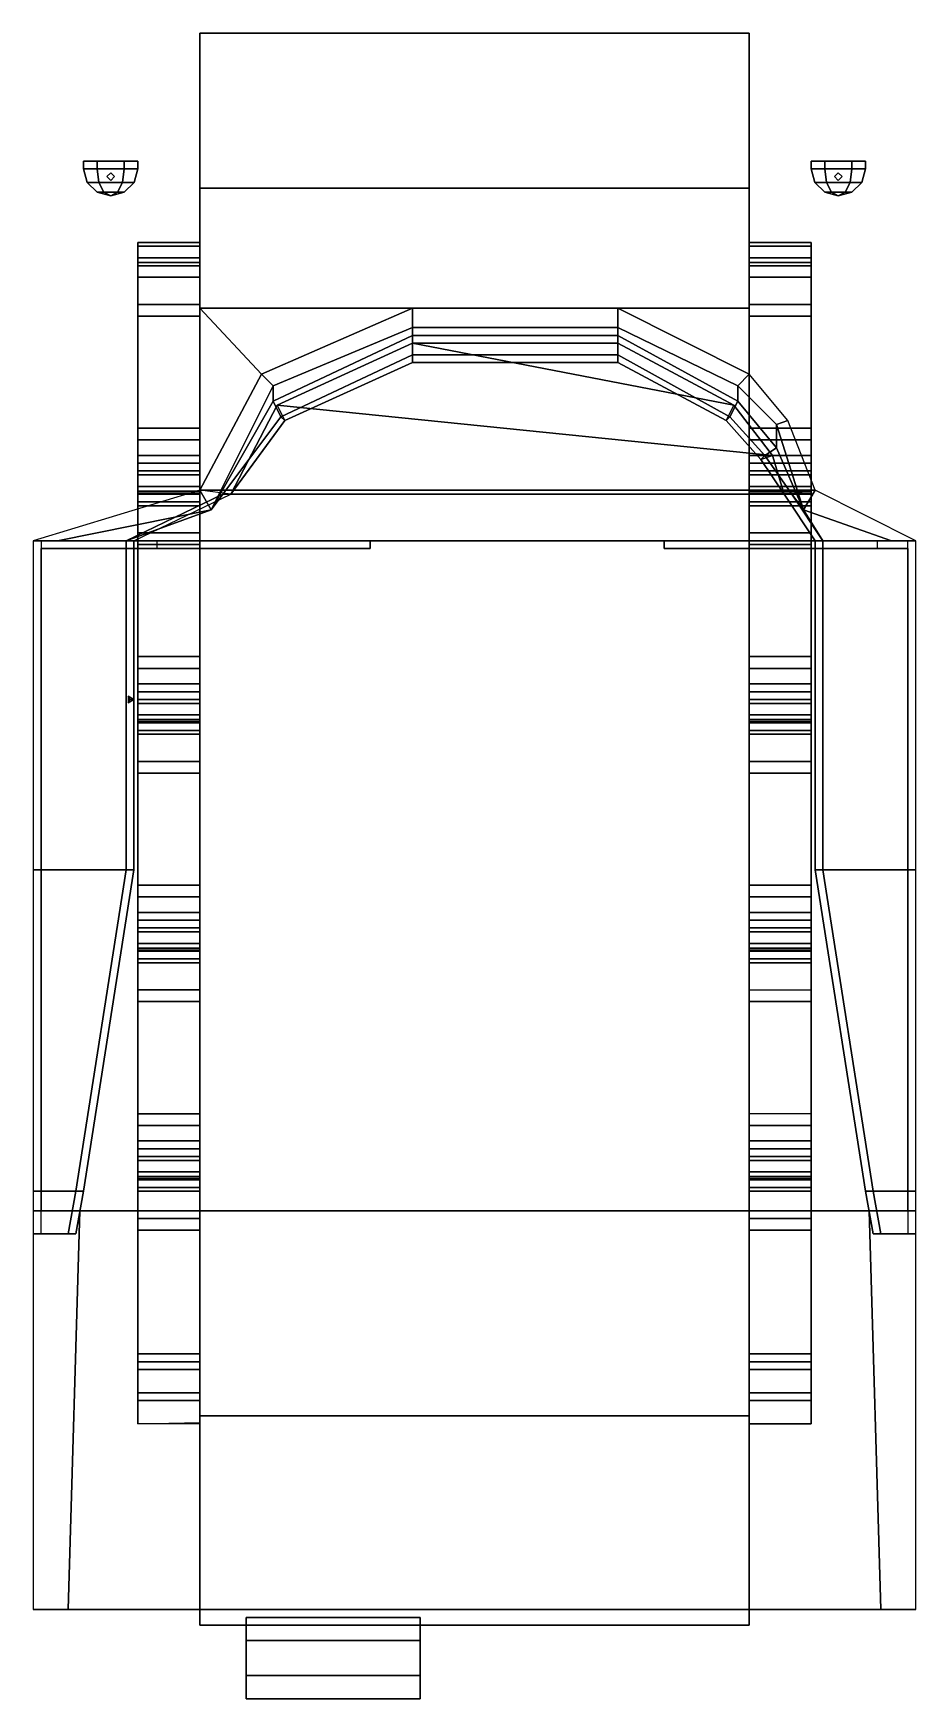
# Model space of a CAD drawing. Extents: x -1.14 to 1.14, y -2.22 to 2.08.
import ezdxf

# ---------------------------------------------------------------- set-up
doc = ezdxf.new("R2010")
doc.units = 0
doc.layers.get('0').update_dxf_attribs({"linetype": 'CONTINUOUS'})

msp = doc.modelspace()

# ---------------------------------------------------------------- linework, layer by layer
for points in [[(-0.71, 2.08, 0.5), (-0.71, 1.68, 0.33), (-0.71, 1.37, 1.12), (-0.71, 2.08, 0.88)], [(0.71, 2.08, 0.88), (0.71, 2.08, 0.5), (-0.71, 2.08, 0.5), (-0.71, 2.08, 0.88)], [(0.71, 2.08, 0.5), (0.71, 1.68, 0.33), (-0.71, 1.68, 0.33), (-0.71, 2.08, 0.5)], [(-0.71, 2.08, 0.88), (-0.71, 1.37, 1.12), (0.71, 1.37, 1.12), (0.71, 2.08, 0.88)], [(0.71, 1.37, 1.12), (0.71, 1.68, 0.33), (0.71, 2.08, 0.5), (0.71, 2.08, 0.88)], [(-0.975, 1.75, 1.3106), (-1.01, 1.75, 1.25), (-1.01, 1.73, 1.25), (-0.975, 1.73, 1.3106)], [(-1.01, 1.75, 1.25), (-0.975, 1.75, 1.1894), (-0.975, 1.73, 1.1894), (-1.01, 1.73, 1.25)], [(-0.87, 1.75, 1.25), (-1.01, 1.75, 1.25), (-0.975, 1.75, 1.3106), (-0.905, 1.75, 1.3106)], [(-0.905, 1.75, 1.1894), (-0.975, 1.75, 1.1894), (-1.01, 1.75, 1.25), (-0.87, 1.75, 1.25)], [(-1.0006, 1.695, 1.25), (-1.01, 1.73, 1.25), (-0.975, 1.73, 1.1894), (-0.9703, 1.695, 1.1975)], [(-0.9703, 1.695, 1.3025), (-0.975, 1.73, 1.3106), (-1.01, 1.73, 1.25), (-1.0006, 1.695, 1.25)], [(-0.905, 1.75, 1.3106), (-0.975, 1.75, 1.3106), (-0.975, 1.73, 1.3106), (-0.905, 1.73, 1.3106)], [(-0.975, 1.75, 1.1894), (-0.905, 1.75, 1.1894), (-0.905, 1.73, 1.1894), (-0.975, 1.73, 1.1894)], [(-0.9703, 1.695, 1.1975), (-0.975, 1.73, 1.1894), (-0.905, 1.73, 1.1894), (-0.9097, 1.695, 1.1975)], [(-0.9097, 1.695, 1.3025), (-0.905, 1.73, 1.3106), (-0.975, 1.73, 1.3106), (-0.9703, 1.695, 1.3025)], [(-0.9097, 1.695, 1.1975), (-0.905, 1.73, 1.1894), (-0.87, 1.73, 1.25), (-0.8794, 1.695, 1.25)], [(-0.8794, 1.695, 1.25), (-0.87, 1.73, 1.25), (-0.905, 1.73, 1.3106), (-0.9097, 1.695, 1.3025)], [(-0.87, 1.75, 1.25), (-0.905, 1.75, 1.3106), (-0.905, 1.73, 1.3106), (-0.87, 1.73, 1.25)], [(-0.905, 1.75, 1.1894), (-0.87, 1.75, 1.25), (-0.87, 1.73, 1.25), (-0.905, 1.73, 1.1894)], [(0.975, 1.75, 1.1894), (0.905, 1.75, 1.1894), (0.87, 1.75, 1.25), (1.01, 1.75, 1.25)], [(1.01, 1.75, 1.25), (0.87, 1.75, 1.25), (0.905, 1.75, 1.3106), (0.975, 1.75, 1.3106)], [(0.87, 1.75, 1.25), (0.905, 1.75, 1.1894), (0.905, 1.73, 1.1894), (0.87, 1.73, 1.25)], [(0.905, 1.75, 1.3106), (0.87, 1.75, 1.25), (0.87, 1.73, 1.25), (0.905, 1.73, 1.3106)], [(0.9097, 1.695, 1.3025), (0.905, 1.73, 1.3106), (0.87, 1.73, 1.25), (0.8794, 1.695, 1.25)], [(0.8794, 1.695, 1.25), (0.87, 1.73, 1.25), (0.905, 1.73, 1.1894), (0.9097, 1.695, 1.1975)], [(0.905, 1.75, 1.1894), (0.975, 1.75, 1.1894), (0.975, 1.73, 1.1894), (0.905, 1.73, 1.1894)], [(0.975, 1.75, 1.3106), (0.905, 1.75, 1.3106), (0.905, 1.73, 1.3106), (0.975, 1.73, 1.3106)], [(0.9703, 1.695, 1.3025), (0.975, 1.73, 1.3106), (0.905, 1.73, 1.3106), (0.9097, 1.695, 1.3025)], [(0.9097, 1.695, 1.1975), (0.905, 1.73, 1.1894), (0.975, 1.73, 1.1894), (0.9703, 1.695, 1.1975)], [(1.0006, 1.695, 1.25), (1.01, 1.73, 1.25), (0.975, 1.73, 1.3106), (0.9703, 1.695, 1.3025)], [(0.9703, 1.695, 1.1975), (0.975, 1.73, 1.1894), (1.01, 1.73, 1.25), (1.0006, 1.695, 1.25)], [(0.975, 1.75, 1.1894), (1.01, 1.75, 1.25), (1.01, 1.73, 1.25), (0.975, 1.73, 1.1894)], [(1.01, 1.75, 1.25), (0.975, 1.75, 1.3106), (0.975, 1.73, 1.3106), (1.01, 1.73, 1.25)], [(-0.975, 1.6694, 1.25), (-1.0006, 1.695, 1.25), (-0.9703, 1.695, 1.1975), (-0.9575, 1.6694, 1.2197)], [(-0.9575, 1.6694, 1.2803), (-0.9703, 1.695, 1.3025), (-1.0006, 1.695, 1.25), (-0.975, 1.6694, 1.25)], [(-0.9575, 1.6694, 1.2197), (-0.9703, 1.695, 1.1975), (-0.9097, 1.695, 1.1975), (-0.9225, 1.6694, 1.2197)], [(-0.9225, 1.6694, 1.2803), (-0.9097, 1.695, 1.3025), (-0.9703, 1.695, 1.3025), (-0.9575, 1.6694, 1.2803)], [(-0.94, 1.72, 1.12), (-0.95, 1.71, 1.12), (-0.95, 1.71, 1.2), (-0.94, 1.72, 1.2)], [(-0.95, 1.71, 1.12), (-0.94, 1.7, 1.12), (-0.94, 1.7, 1.2), (-0.95, 1.71, 1.2)], [(-0.93, 1.71, 1.12), (-0.94, 1.72, 1.12), (-0.94, 1.72, 1.2), (-0.93, 1.71, 1.2)], [(-0.94, 1.7, 1.12), (-0.93, 1.71, 1.12), (-0.93, 1.71, 1.2), (-0.94, 1.7, 1.2)], [(-0.9225, 1.6694, 1.2197), (-0.9097, 1.695, 1.1975), (-0.8794, 1.695, 1.25), (-0.905, 1.6694, 1.25)], [(-0.905, 1.6694, 1.25), (-0.8794, 1.695, 1.25), (-0.9097, 1.695, 1.3025), (-0.9225, 1.6694, 1.2803)], [(-0.71, 1.68, 0.33), (-0.71, -1.49, 0.33), (-0.71, -1.99, 1.12), (-0.71, 1.37, 1.12)], [(0.71, 1.68, 0.33), (0.71, -1.49, 0.33), (-0.71, -1.49, 0.33), (-0.71, 1.68, 0.33)], [(0.71, -1.99, 1.12), (0.71, -1.49, 0.33), (0.71, 1.68, 0.33), (0.71, 1.37, 1.12)], [(0.9225, 1.6694, 1.2803), (0.9097, 1.695, 1.3025), (0.8794, 1.695, 1.25), (0.905, 1.6694, 1.25)], [(0.905, 1.6694, 1.25), (0.8794, 1.695, 1.25), (0.9097, 1.695, 1.1975), (0.9225, 1.6694, 1.2197)], [(0.9575, 1.6694, 1.2803), (0.9703, 1.695, 1.3025), (0.9097, 1.695, 1.3025), (0.9225, 1.6694, 1.2803)], [(0.9225, 1.6694, 1.2197), (0.9097, 1.695, 1.1975), (0.9703, 1.695, 1.1975), (0.9575, 1.6694, 1.2197)], [(0.94, 1.72, 1.12), (0.93, 1.71, 1.12), (0.93, 1.71, 1.2), (0.94, 1.72, 1.2)], [(0.93, 1.71, 1.12), (0.94, 1.7, 1.12), (0.94, 1.7, 1.2), (0.93, 1.71, 1.2)], [(0.95, 1.71, 1.12), (0.94, 1.72, 1.12), (0.94, 1.72, 1.2), (0.95, 1.71, 1.2)], [(0.94, 1.7, 1.12), (0.95, 1.71, 1.12), (0.95, 1.71, 1.2), (0.94, 1.7, 1.2)], [(0.975, 1.6694, 1.25), (1.0006, 1.695, 1.25), (0.9703, 1.695, 1.3025), (0.9575, 1.6694, 1.2803)], [(0.9575, 1.6694, 1.2197), (0.9703, 1.695, 1.1975), (1.0006, 1.695, 1.25), (0.975, 1.6694, 1.25)], [(-0.94, 1.66, 1.25), (-0.975, 1.6694, 1.25), (-0.9575, 1.6694, 1.2197), (-0.94, 1.66, 1.25)], [(-0.94, 1.66, 1.25), (-0.9575, 1.6694, 1.2803), (-0.975, 1.6694, 1.25), (-0.94, 1.66, 1.25)], [(-0.94, 1.66, 1.25), (-0.9575, 1.6694, 1.2197), (-0.9225, 1.6694, 1.2197), (-0.94, 1.66, 1.25)], [(-0.94, 1.66, 1.25), (-0.9225, 1.6694, 1.2803), (-0.9575, 1.6694, 1.2803), (-0.94, 1.66, 1.25)], [(-0.94, 1.66, 1.25), (-0.9225, 1.6694, 1.2197), (-0.905, 1.6694, 1.25), (-0.94, 1.66, 1.25)], [(-0.94, 1.66, 1.25), (-0.905, 1.6694, 1.25), (-0.9225, 1.6694, 1.2803), (-0.94, 1.66, 1.25)], [(0.94, 1.66, 1.25), (0.9225, 1.6694, 1.2803), (0.905, 1.6694, 1.25), (0.94, 1.66, 1.25)], [(0.94, 1.66, 1.25), (0.905, 1.6694, 1.25), (0.9225, 1.6694, 1.2197), (0.94, 1.66, 1.25)], [(0.94, 1.66, 1.25), (0.9575, 1.6694, 1.2803), (0.9225, 1.6694, 1.2803), (0.94, 1.66, 1.25)], [(0.94, 1.66, 1.25), (0.9225, 1.6694, 1.2197), (0.9575, 1.6694, 1.2197), (0.94, 1.66, 1.25)], [(0.94, 1.66, 1.25), (0.975, 1.6694, 1.25), (0.9575, 1.6694, 1.2803), (0.94, 1.66, 1.25)], [(0.94, 1.66, 1.25), (0.9575, 1.6694, 1.2197), (0.975, 1.6694, 1.25), (0.94, 1.66, 1.25)], [(-0.71, 1.37, 1.12), (-0.71, 1.37, 1.12), (-0.55, 1.2, 1.12), (-0.16, 1.37, 1.12)], [(-0.71, 0.9, 1.12), (-0.71, 0.9, 1.12), (-0.55, 1.2, 1.12), (-0.71, 1.37, 1.12)], [(-0.16, 1.37, 1.12), (-0.55, 1.2, 1.12), (-0.52, 1.17, 1.38), (-0.16, 1.32, 1.38)], [(0.37, 1.32, 1.38), (0.37, 1.37, 1.12), (-0.16, 1.37, 1.12), (-0.16, 1.32, 1.38)], [(0.68, 1.17, 1.38), (0.71, 1.2, 1.12), (0.37, 1.37, 1.12), (0.37, 1.32, 1.38)], [(0.71, 1.2, 1.12), (0.71, 1.37, 1.12), (0.71, 1.37, 1.12), (0.37, 1.37, 1.12)], [(-0.16, 1.32, 1.38), (-0.52, 1.17, 1.38), (-0.52, 1.13, 1.38), (-0.16, 1.3, 1.38)], [(-0.16, 1.3, 1.38), (-0.52, 1.13, 1.38), (-0.5, 1.09, 1.48), (-0.16, 1.25, 1.48)], [(0.37, 1.32, 1.38), (-0.16, 1.32, 1.38), (-0.16, 1.3, 1.38), (0.37, 1.3, 1.38)], [(0.37, 1.25, 1.48), (0.37, 1.3, 1.38), (-0.16, 1.3, 1.38), (-0.16, 1.25, 1.48)], [(0.68, 1.17, 1.38), (0.37, 1.32, 1.38), (0.37, 1.3, 1.38), (0.68, 1.13, 1.38)], [(0.66, 1.09, 1.48), (0.68, 1.13, 1.38), (0.37, 1.3, 1.38), (0.37, 1.25, 1.48)], [(-0.16, 1.28, 1.38), (-0.16, 1.23, 1.48), (-0.49, 1.08, 1.48), (-0.51, 1.12, 1.38)], [(-0.51, 1.12, 1.38), (0.77, 0.99, 1.38), (0.67, 1.12, 1.38), (-0.16, 1.28, 1.38)], [(-0.16, 1.23, 1.48), (-0.16, 1.25, 1.48), (-0.5, 1.09, 1.48), (-0.49, 1.08, 1.48)], [(0.37, 1.28, 1.38), (0.37, 1.23, 1.48), (-0.16, 1.23, 1.48), (-0.16, 1.28, 1.38)], [(-0.16, 1.28, 1.38), (0.67, 1.12, 1.38), (0.37, 1.28, 1.38), (-0.16, 1.28, 1.38)], [(0.37, 1.23, 1.48), (0.37, 1.25, 1.48), (-0.16, 1.25, 1.48), (-0.16, 1.23, 1.48)], [(0.67, 1.12, 1.38), (0.65, 1.08, 1.48), (0.37, 1.23, 1.48), (0.37, 1.28, 1.38)], [(0.65, 1.08, 1.48), (0.66, 1.09, 1.48), (0.37, 1.25, 1.48), (0.37, 1.23, 1.48)], [(-0.55, 1.2, 1.12), (-0.71, 0.9, 1.12), (-0.68, 0.85, 1.38), (-0.52, 1.17, 1.38)], [(-0.52, 1.17, 1.38), (-0.68, 0.85, 1.38), (-0.68, 0.85, 1.38), (-0.52, 1.13, 1.38)], [(0.78, 1.07, 1.38), (0.81, 1.08, 1.12), (0.71, 1.2, 1.12), (0.68, 1.17, 1.38)], [(0.78, 1.07, 1.38), (0.68, 1.17, 1.38), (0.68, 1.13, 1.38), (0.78, 1.01, 1.38)], [(-0.52, 1.13, 1.38), (-0.68, 0.85, 1.38), (-0.65, 0.89, 1.48), (-0.5, 1.09, 1.48)], [(-0.51, 1.12, 1.38), (-0.49, 1.08, 1.48), (-0.63, 0.89, 1.48), (-0.63, 0.89, 1.38)], [(-0.63, 0.89, 1.38), (0.8, 0.89, 1.38), (0.77, 0.99, 1.38), (-0.51, 1.12, 1.38)], [(0.77, 0.99, 1.38), (0.74, 0.98, 1.48), (0.65, 1.08, 1.48), (0.67, 1.12, 1.38)], [(0.75, 0.99, 1.48), (0.78, 1.01, 1.38), (0.68, 1.13, 1.38), (0.66, 1.09, 1.48)], [(-0.49, 1.08, 1.48), (-0.5, 1.09, 1.48), (-0.65, 0.89, 1.48), (-0.63, 0.89, 1.48)], [(0.74, 0.98, 1.48), (0.75, 0.99, 1.48), (0.66, 1.09, 1.48), (0.65, 1.08, 1.48)], [(0.85, 0.85, 1.38), (0.88, 0.9, 1.12), (0.81, 1.08, 1.12), (0.78, 1.07, 1.38)], [(0.85, 0.85, 1.38), (0.78, 1.07, 1.38), (0.78, 1.01, 1.38), (0.85, 0.85, 1.38)], [(0.8, 0.89, 1.38), (0.8, 0.89, 1.48), (0.74, 0.98, 1.48), (0.77, 0.99, 1.38)], [(0.8, 0.89, 1.48), (0.82, 0.89, 1.48), (0.75, 0.99, 1.48), (0.74, 0.98, 1.48)], [(0.82, 0.89, 1.48), (0.85, 0.85, 1.38), (0.78, 1.01, 1.38), (0.75, 0.99, 1.48)], [(-0.71, 0.9, 1.12), (-1.14, 0.77, 1.12), (-1.0776, 0.77, 1.38), (-0.68, 0.85, 1.38)], [(1.14, 0.77, 1.12), (0.88, 0.9, 1.12), (-0.71, 0.9, 1.12), (-1.14, 0.77, 1.12)], [(-0.65, 0.89, 1.48), (-0.68, 0.85, 1.38), (-0.9, 0.77, 2.12), (-0.65, 0.89, 1.48)], [(-0.65, 0.89, 1.48), (-0.9, 0.77, 2.12), (-0.88, 0.77, 2.12), (-0.63, 0.89, 1.48)], [(-0.71, 0.9, 1.12), (0.88, 0.9, 1.12), (0.8, 0.89, 1.38), (-0.63, 0.89, 1.38)], [(0.8, 0.89, 1.48), (0.88, 0.77, 2.12), (0.9, 0.77, 2.12), (0.82, 0.89, 1.48)], [(0.8, 0.89, 1.38), (0.88, 0.77, 2.12), (0.88, 0.77, 2.12), (0.8, 0.89, 1.48)], [(0.9, 0.77, 2.12), (0.85, 0.85, 1.38), (0.82, 0.89, 1.48)], [(1.0776, 0.77, 1.38), (1.14, 0.77, 1.12), (0.88, 0.9, 1.12), (0.85, 0.85, 1.38)], [(-0.68, 0.85, 1.38), (-1.0776, 0.77, 1.38), (-0.9, 0.77, 2.12), (-0.68, 0.85, 1.38)], [(0.9, 0.77, 2.12), (1.0776, 0.77, 1.38), (0.85, 0.85, 1.38)], [(-1.14, 0.77, 1.12), (-1.14, -0.08, 1.12), (-0.9, -0.08, 2.12), (-0.9, 0.77, 2.12)], [(1.12, -0.96, 1.12), (1.12, 0.77, 1.12), (-1.12, 0.77, 1.12), (-1.12, -0.96, 1.12)], [(-0.82, 0.77, 1.12), (-1.12, 0.77, 1.12), (-0.88, 0.77, 2.12), (-0.27, 0.77, 2.12)], [(-0.88, -0.08, 2.12), (-1.12, -0.08, 1.12), (-1.12, 0.75, 1.12), (-0.88, 0.75, 2.12)], [(-0.88, 0.75, 2.12), (-1.12, 0.75, 1.12), (-0.82, 0.75, 1.12), (-0.27, 0.75, 2.12)], [(-0.9, 0.77, 2.12), (-0.9, -0.08, 2.12), (-0.88, -0.08, 2.12), (-0.88, 0.77, 2.12)], [(-0.27, 0.77, 2.12), (-0.88, 0.77, 2.12), (-0.88, 0.75, 2.12), (-0.27, 0.75, 2.12)], [(-0.82, 0.77, 1.12), (-0.27, 0.77, 2.12), (-0.27, 0.75, 2.12), (-0.82, 0.75, 1.12)], [(1.12, 0.77, 1.12), (1.04, 0.77, 1.12), (0.49, 0.77, 2.12), (0.88, 0.77, 2.12)], [(0.88, 0.77, 2.12), (0.49, 0.77, 2.12), (0.49, 0.75, 2.12), (0.88, 0.75, 2.12)], [(0.49, 0.77, 2.12), (1.04, 0.77, 1.12), (1.04, 0.75, 1.12), (0.49, 0.75, 2.12)], [(0.49, 0.75, 2.12), (1.04, 0.75, 1.12), (1.12, 0.75, 1.12), (0.88, 0.75, 2.12)], [(0.88, 0.77, 2.12), (0.88, -0.08, 2.12), (0.9, -0.08, 2.12), (0.9, 0.77, 2.12)], [(1.12, 0.75, 1.12), (1.12, -0.08, 1.12), (0.88, -0.08, 2.12), (0.88, 0.75, 2.12)], [(0.9, -0.08, 2.12), (1.14, -0.08, 1.12), (1.14, 0.77, 1.12), (0.9, 0.77, 2.12)], [(-0.88, 0.36, 2.12), (-0.895, 0.3687, 2.12), (-0.89, 0.36, 4.12)], [(-0.895, 0.3687, 2.12), (-0.895, 0.3513, 2.12), (-0.89, 0.36, 4.12)], [(-0.895, 0.3513, 2.12), (-0.88, 0.36, 2.12), (-0.89, 0.36, 4.12)], [(-1.14, -0.08, 1.12), (-1.14, -0.91, 1.12), (-1.03, -0.91, 1.73), (-0.9, -0.08, 2.12)], [(-1.01, -0.91, 1.73), (-1.12, -0.91, 1.12), (-1.12, -0.08, 1.12), (-0.88, -0.08, 2.12)], [(-0.9, -0.08, 2.12), (-1.03, -0.91, 1.73), (-1.01, -0.91, 1.73), (-0.88, -0.08, 2.12)], [(1.12, -0.08, 1.12), (1.12, -0.91, 1.12), (1.01, -0.91, 1.73), (0.88, -0.08, 2.12)], [(0.88, -0.08, 2.12), (1.01, -0.91, 1.73), (1.03, -0.91, 1.73), (0.9, -0.08, 2.12)], [(1.03, -0.91, 1.73), (1.14, -0.91, 1.12), (1.14, -0.08, 1.12), (0.9, -0.08, 2.12)], [(-1.14, -0.91, 1.12), (-1.14, -1.02, 1.12), (-1.05, -1.02, 1.69), (-1.03, -0.91, 1.73)], [(-1.03, -1.02, 1.69), (-1.12, -1.02, 1.12), (-1.12, -0.91, 1.12), (-1.01, -0.91, 1.73)], [(-1.03, -0.91, 1.73), (-1.05, -1.02, 1.69), (-1.03, -1.02, 1.69), (-1.01, -0.91, 1.73)], [(1.12, -0.91, 1.12), (1.12, -1.02, 1.12), (1.03, -1.02, 1.69), (1.01, -0.91, 1.73)], [(1.01, -0.91, 1.73), (1.03, -1.02, 1.69), (1.05, -1.02, 1.69), (1.03, -0.91, 1.73)], [(1.05, -1.02, 1.69), (1.14, -1.02, 1.12), (1.14, -0.91, 1.12), (1.03, -0.91, 1.73)], [(1.02, -0.96, 1.51), (1.14, -0.96, 1.12), (-1.14, -0.96, 1.12), (-1.02, -0.96, 1.51)], [(-1.14, -0.96, 1.12), (-1.14, -1.99, 1.12), (-1.05, -1.99, 1.44), (-1.02, -0.96, 1.51)], [(-1.02, -0.96, 1.51), (-1.05, -1.99, 1.44), (1.05, -1.99, 1.44), (1.02, -0.96, 1.51)], [(1.05, -1.99, 1.44), (1.14, -1.99, 1.12), (1.14, -0.96, 1.12), (1.02, -0.96, 1.51)], [(-1.05, -1.02, 1.69), (-1.14, -1.02, 1.12), (-1.12, -1.02, 1.12), (-1.03, -1.02, 1.69)], [(1.03, -1.02, 1.69), (1.12, -1.02, 1.12), (1.14, -1.02, 1.12), (1.05, -1.02, 1.69)], [(-0.71, -1.49, 0.33), (-0.71, -2.03, 0.64), (-0.71, -1.99, 1.12)], [(0.71, -1.49, 0.33), (0.71, -2.03, 0.64), (-0.71, -2.03, 0.64), (-0.71, -1.49, 0.33)], [(0.71, -1.99, 1.12), (0.71, -2.03, 0.64), (0.71, -1.49, 0.33), (0.71, -1.99, 1.12)], [(-1.05, -1.99, 1.44), (-1.14, -1.99, 1.12), (1.14, -1.99, 1.12), (1.05, -1.99, 1.44)], [(-0.71, -1.99, 1.12), (-0.71, -2.03, 0.64), (0.71, -2.03, 0.64), (0.71, -1.99, 1.12)], [(-0.59, -2.01, 0.95), (-0.59, -2.22, 0.95), (-0.59, -2.22, 1.1), (-0.59, -2.01, 1.1)], [(-0.14, -2.01, 1.1), (-0.14, -2.01, 0.95), (-0.59, -2.01, 0.95), (-0.59, -2.01, 1.1)], [(-0.59, -2.01, 1.1), (-0.59, -2.22, 1.1), (-0.59, -2.16, 1.16), (-0.59, -2.07, 1.16)], [(-0.14, -2.07, 1.16), (-0.14, -2.01, 1.1), (-0.59, -2.01, 1.1), (-0.59, -2.07, 1.16)], [(-0.59, -2.22, 0.95), (-0.59, -2.01, 0.95), (-0.59, -2.07, 0.89), (-0.59, -2.16, 0.89)], [(-0.59, -2.07, 0.89), (-0.59, -2.01, 0.95), (-0.14, -2.01, 0.95), (-0.14, -2.07, 0.89)], [(-0.14, -2.22, 1.1), (-0.14, -2.22, 0.95), (-0.14, -2.01, 0.95), (-0.14, -2.01, 1.1)], [(-0.14, -2.16, 1.16), (-0.14, -2.22, 1.1), (-0.14, -2.01, 1.1), (-0.14, -2.07, 1.16)], [(-0.14, -2.07, 0.89), (-0.14, -2.01, 0.95), (-0.14, -2.22, 0.95), (-0.14, -2.16, 0.89)], [(-0.59, -2.07, 1.16), (-0.59, -2.16, 1.16), (-0.14, -2.16, 1.16), (-0.14, -2.07, 1.16)], [(-0.59, -2.16, 0.89), (-0.59, -2.07, 0.89), (-0.14, -2.07, 0.89), (-0.14, -2.16, 0.89)], [(-0.59, -2.16, 1.16), (-0.59, -2.22, 1.1), (-0.14, -2.22, 1.1), (-0.14, -2.16, 1.16)], [(-0.14, -2.16, 0.89), (-0.14, -2.22, 0.95), (-0.59, -2.22, 0.95), (-0.59, -2.16, 0.89)], [(-0.59, -2.22, 1.1), (-0.59, -2.22, 0.95), (-0.14, -2.22, 0.95), (-0.14, -2.22, 1.1)]]:
    msp.add_3dface(points)
at = {"color": 5}
for points in [[(-0.87, 1.54, 0.42), (-0.87, 1.5, 0.36), (-0.87, 1.488, 0.5336), (-0.87, 1.53, 0.5)], [(-0.71, 1.53, 0.5), (-0.71, 1.54, 0.42), (-0.87, 1.54, 0.42), (-0.87, 1.53, 0.5)], [(-0.71, 1.54, 0.42), (-0.71, 1.5, 0.36), (-0.87, 1.5, 0.36), (-0.87, 1.54, 0.42)], [(-0.87, 1.53, 0.5), (-0.87, 1.488, 0.5336), (-0.71, 1.488, 0.5336), (-0.71, 1.53, 0.5)], [(0.87, 1.53, 0.5), (0.87, 1.54, 0.42), (0.71, 1.54, 0.42), (0.71, 1.53, 0.5)], [(0.87, 1.54, 0.42), (0.87, 1.5, 0.36), (0.71, 1.5, 0.36), (0.71, 1.54, 0.42)], [(0.71, 1.53, 0.5), (0.71, 1.488, 0.5336), (0.87, 1.488, 0.5336), (0.87, 1.53, 0.5)], [(0.87, 1.48, 0.54), (0.87, 1.5, 0.36), (0.87, 1.54, 0.42), (0.87, 1.53, 0.5)], [(-0.87, 1.5, 0.36), (-0.87, 1.45, 0.33), (-0.87, 1.38, 0.66), (-0.87, 1.48, 0.65)], [(-0.71, 1.5, 0.36), (-0.71, 1.45, 0.33), (-0.87, 1.45, 0.33), (-0.87, 1.5, 0.36)], [(-0.71, 1.48, 0.65), (-0.71, 1.488, 0.5336), (-0.87, 1.488, 0.5336), (-0.87, 1.48, 0.65)], [(-0.87, 1.48, 0.65), (-0.87, 1.38, 0.66), (-0.71, 1.38, 0.66), (-0.71, 1.48, 0.65)], [(0.87, 1.5, 0.36), (0.87, 1.45, 0.33), (0.71, 1.45, 0.33), (0.71, 1.5, 0.36)], [(0.87, 1.48, 0.65), (0.87, 1.488, 0.5336), (0.71, 1.488, 0.5336), (0.71, 1.48, 0.65)], [(0.71, 1.48, 0.65), (0.71, 1.38, 0.66), (0.87, 1.38, 0.66), (0.87, 1.48, 0.65)], [(0.87, 1.38, 0.66), (0.87, 1.45, 0.33), (0.87, 1.5, 0.36), (0.87, 1.48, 0.65)], [(-0.87, 1.45, 0.33), (-0.87, 0.99, 0.47), (-0.87, 0.99, 0.55), (-0.87, 1.35, 0.52)], [(-0.71, 1.45, 0.33), (-0.71, 0.99, 0.47), (-0.87, 0.99, 0.47), (-0.87, 1.45, 0.33)], [(-0.87, 1.45, 0.33), (-0.87, 1.35, 0.52), (-0.87, 1.35, 0.54), (-0.87, 1.38, 0.66)], [(0.87, 1.45, 0.33), (0.87, 0.99, 0.47), (0.71, 0.99, 0.47), (0.71, 1.45, 0.33)], [(0.87, 0.99, 0.55), (0.87, 0.99, 0.47), (0.87, 1.45, 0.33), (0.87, 1.35, 0.52)], [(0.87, 1.35, 0.54), (0.87, 1.35, 0.52), (0.87, 1.45, 0.33), (0.87, 1.38, 0.66)], [(-0.87, 1.35, 0.54), (-0.87, 1.03, 0.68), (-0.87, 0.87, 0.76), (-0.87, 1.38, 0.66)], [(-0.87, 1.38, 0.66), (-0.87, 1.0605, 0.7226), (-0.71, 1.0605, 0.7226), (-0.71, 1.38, 0.66)], [(0.71, 1.38, 0.66), (0.71, 1.0605, 0.7226), (0.87, 1.0605, 0.7226), (0.87, 1.38, 0.66)], [(0.87, 0.87, 0.76), (0.87, 1.03, 0.68), (0.87, 1.35, 0.54), (0.87, 1.38, 0.66)], [(-0.87, 1.35, 0.52), (-0.87, 0.99, 0.55), (-0.71, 0.99, 0.55), (-0.71, 1.35, 0.52)], [(-0.71, 1.35, 0.54), (-0.71, 1.03, 0.68), (-0.87, 1.03, 0.68), (-0.87, 1.35, 0.54)], [(-0.87, 1.35, 0.54), (-0.87, 1.35, 0.52), (-0.71, 1.35, 0.52), (-0.71, 1.35, 0.54)], [(0.71, 1.35, 0.52), (0.71, 0.99, 0.55), (0.87, 0.99, 0.55), (0.87, 1.35, 0.52)], [(0.87, 1.35, 0.54), (0.87, 1.03, 0.68), (0.71, 1.03, 0.68), (0.71, 1.35, 0.54)], [(0.71, 1.35, 0.54), (0.71, 1.35, 0.52), (0.87, 1.35, 0.52), (0.87, 1.35, 0.54)], [(-0.71, 0.97, 0.87), (-0.71, 1.0605, 0.7226), (-0.87, 1.0605, 0.7226), (-0.87, 0.97, 0.87)], [(-0.87, 1.0605, 0.7226), (-0.87, 0.8928, 0.7555), (-0.87, 0.95, 0.87), (-0.87, 0.97, 0.87)], [(0.87, 0.97, 0.87), (0.87, 1.0605, 0.7226), (0.71, 1.0605, 0.7226), (0.71, 0.97, 0.87)], [(0.87, 0.95, 0.87), (0.87, 0.8928, 0.7555), (0.87, 1.0605, 0.7226), (0.87, 0.97, 0.87)], [(-0.87, 0.87, 0.76), (-0.87, 1.03, 0.68), (-0.71, 1.03, 0.68), (-0.71, 0.87, 0.76)], [(-0.87, 0.99, 0.55), (-0.87, 0.99, 0.47), (-0.71, 0.99, 0.47), (-0.71, 0.99, 0.55)], [(0.71, 0.87, 0.76), (0.71, 1.03, 0.68), (0.87, 1.03, 0.68), (0.87, 0.87, 0.76)], [(0.71, 0.99, 0.55), (0.71, 0.99, 0.47), (0.87, 0.99, 0.47), (0.87, 0.99, 0.55)], [(-0.87, 0.97, 0.87), (-0.87, 0.95, 0.87), (-0.71, 0.95, 0.87), (-0.71, 0.97, 0.87)], [(-0.87, 0.95, 0.42), (-0.87, 0.91, 0.36), (-0.87, 0.898, 0.5336), (-0.87, 0.94, 0.5)], [(-0.71, 0.94, 0.5), (-0.71, 0.95, 0.42), (-0.87, 0.95, 0.42), (-0.87, 0.94, 0.5)], [(-0.71, 0.95, 0.42), (-0.71, 0.91, 0.36), (-0.87, 0.91, 0.36), (-0.87, 0.95, 0.42)], [(-0.87, 0.95, 0.87), (-0.87, 0.8928, 0.7555), (-0.71, 0.8928, 0.7555), (-0.71, 0.95, 0.87)], [(0.71, 0.97, 0.87), (0.71, 0.95, 0.87), (0.87, 0.95, 0.87), (0.87, 0.97, 0.87)], [(0.87, 0.94, 0.5), (0.87, 0.95, 0.42), (0.71, 0.95, 0.42), (0.71, 0.94, 0.5)], [(0.87, 0.95, 0.42), (0.87, 0.91, 0.36), (0.71, 0.91, 0.36), (0.71, 0.95, 0.42)], [(0.71, 0.95, 0.87), (0.71, 0.8928, 0.7555), (0.87, 0.8928, 0.7555), (0.87, 0.95, 0.87)], [(0.87, 0.89, 0.54), (0.87, 0.91, 0.36), (0.87, 0.95, 0.42), (0.87, 0.94, 0.5)], [(-0.87, 0.94, 0.5), (-0.87, 0.898, 0.5336), (-0.71, 0.898, 0.5336), (-0.71, 0.94, 0.5)], [(-0.87, 0.91, 0.36), (-0.87, 0.86, 0.33), (-0.87, 0.79, 0.66), (-0.87, 0.89, 0.65)], [(-0.71, 0.91, 0.36), (-0.71, 0.86, 0.33), (-0.87, 0.86, 0.33), (-0.87, 0.91, 0.36)], [(0.71, 0.94, 0.5), (0.71, 0.898, 0.5336), (0.87, 0.898, 0.5336), (0.87, 0.94, 0.5)], [(0.87, 0.91, 0.36), (0.87, 0.86, 0.33), (0.71, 0.86, 0.33), (0.71, 0.91, 0.36)], [(0.87, 0.79, 0.66), (0.87, 0.86, 0.33), (0.87, 0.91, 0.36), (0.87, 0.89, 0.65)], [(-0.71, 0.89, 0.65), (-0.71, 0.898, 0.5336), (-0.87, 0.898, 0.5336), (-0.87, 0.89, 0.65)], [(-0.87, 0.8928, 0.7555), (-0.87, 0.87, 0.76), (-0.71, 0.87, 0.76), (-0.71, 0.8928, 0.7555)], [(-0.87, 0.89, 0.65), (-0.87, 0.79, 0.66), (-0.71, 0.79, 0.66), (-0.71, 0.89, 0.65)], [(-0.87, 0.86, 0.33), (-0.87, 0.4, 0.47), (-0.87, 0.4, 0.55), (-0.87, 0.76, 0.52)], [(-0.71, 0.86, 0.33), (-0.71, 0.4, 0.47), (-0.87, 0.4, 0.47), (-0.87, 0.86, 0.33)], [(-0.87, 0.86, 0.33), (-0.87, 0.76, 0.52), (-0.87, 0.76, 0.54), (-0.87, 0.79, 0.66)], [(0.87, 0.89, 0.65), (0.87, 0.898, 0.5336), (0.71, 0.898, 0.5336), (0.71, 0.89, 0.65)], [(0.71, 0.8928, 0.7555), (0.71, 0.87, 0.76), (0.87, 0.87, 0.76), (0.87, 0.8928, 0.7555)], [(0.71, 0.89, 0.65), (0.71, 0.79, 0.66), (0.87, 0.79, 0.66), (0.87, 0.89, 0.65)], [(0.87, 0.86, 0.33), (0.87, 0.4, 0.47), (0.71, 0.4, 0.47), (0.71, 0.86, 0.33)], [(0.87, 0.4, 0.55), (0.87, 0.4, 0.47), (0.87, 0.86, 0.33), (0.87, 0.76, 0.52)], [(0.87, 0.76, 0.54), (0.87, 0.76, 0.52), (0.87, 0.86, 0.33), (0.87, 0.79, 0.66)], [(-0.87, 0.79, 0.66), (-0.87, 0.4705, 0.7226), (-0.71, 0.4705, 0.7226), (-0.71, 0.79, 0.66)], [(-0.87, 0.76, 0.54), (-0.87, 0.44, 0.68), (-0.87, 0.28, 0.76), (-0.87, 0.79, 0.66)], [(0.71, 0.79, 0.66), (0.71, 0.4705, 0.7226), (0.87, 0.4705, 0.7226), (0.87, 0.79, 0.66)], [(0.87, 0.28, 0.76), (0.87, 0.44, 0.68), (0.87, 0.76, 0.54), (0.87, 0.79, 0.66)], [(-0.87, 0.76, 0.52), (-0.87, 0.4, 0.55), (-0.71, 0.4, 0.55), (-0.71, 0.76, 0.52)], [(-0.71, 0.76, 0.54), (-0.71, 0.44, 0.68), (-0.87, 0.44, 0.68), (-0.87, 0.76, 0.54)], [(-0.87, 0.76, 0.54), (-0.87, 0.76, 0.52), (-0.71, 0.76, 0.52), (-0.71, 0.76, 0.54)], [(0.87, 0.76, 0.54), (0.87, 0.44, 0.68), (0.71, 0.44, 0.68), (0.71, 0.76, 0.54)], [(0.71, 0.76, 0.52), (0.71, 0.4, 0.55), (0.87, 0.4, 0.55), (0.87, 0.76, 0.52)], [(0.71, 0.76, 0.54), (0.71, 0.76, 0.52), (0.87, 0.76, 0.52), (0.87, 0.76, 0.54)], [(-0.87, 0.4705, 0.7226), (-0.87, 0.3028, 0.7555), (-0.87, 0.36, 0.87), (-0.87, 0.38, 0.87)], [(-0.71, 0.38, 0.87), (-0.71, 0.4705, 0.7226), (-0.87, 0.4705, 0.7226), (-0.87, 0.38, 0.87)], [(-0.87, 0.28, 0.76), (-0.87, 0.44, 0.68), (-0.71, 0.44, 0.68), (-0.71, 0.28, 0.76)], [(0.87, 0.38, 0.87), (0.87, 0.4705, 0.7226), (0.71, 0.4705, 0.7226), (0.71, 0.38, 0.87)], [(0.71, 0.28, 0.76), (0.71, 0.44, 0.68), (0.87, 0.44, 0.68), (0.87, 0.28, 0.76)], [(0.87, 0.36, 0.87), (0.87, 0.3028, 0.7555), (0.87, 0.4705, 0.7226), (0.87, 0.38, 0.87)], [(-0.87, 0.4, 0.55), (-0.87, 0.4, 0.47), (-0.71, 0.4, 0.47), (-0.71, 0.4, 0.55)], [(0.71, 0.4, 0.55), (0.71, 0.4, 0.47), (0.87, 0.4, 0.47), (0.87, 0.4, 0.55)], [(-0.87, 0.38, 0.87), (-0.87, 0.36, 0.87), (-0.71, 0.36, 0.87), (-0.71, 0.38, 0.87)], [(-0.87, 0.36, 0.42), (-0.87, 0.32, 0.36), (-0.87, 0.308, 0.5336), (-0.87, 0.35, 0.5)], [(-0.71, 0.35, 0.5), (-0.71, 0.36, 0.42), (-0.87, 0.36, 0.42), (-0.87, 0.35, 0.5)], [(-0.71, 0.36, 0.42), (-0.71, 0.32, 0.36), (-0.87, 0.32, 0.36), (-0.87, 0.36, 0.42)], [(-0.87, 0.36, 0.87), (-0.87, 0.3028, 0.7555), (-0.71, 0.3028, 0.7555), (-0.71, 0.36, 0.87)], [(-0.87, 0.35, 0.5), (-0.87, 0.308, 0.5336), (-0.71, 0.308, 0.5336), (-0.71, 0.35, 0.5)], [(0.71, 0.38, 0.87), (0.71, 0.36, 0.87), (0.87, 0.36, 0.87), (0.87, 0.38, 0.87)], [(0.87, 0.35, 0.5), (0.87, 0.36, 0.42), (0.71, 0.36, 0.42), (0.71, 0.35, 0.5)], [(0.87, 0.36, 0.42), (0.87, 0.32, 0.36), (0.71, 0.32, 0.36), (0.71, 0.36, 0.42)], [(0.71, 0.36, 0.87), (0.71, 0.3028, 0.7555), (0.87, 0.3028, 0.7555), (0.87, 0.36, 0.87)], [(0.71, 0.35, 0.5), (0.71, 0.308, 0.5336), (0.87, 0.308, 0.5336), (0.87, 0.35, 0.5)], [(0.87, 0.3, 0.54), (0.87, 0.32, 0.36), (0.87, 0.36, 0.42), (0.87, 0.35, 0.5)], [(-0.87, 0.32, 0.36), (-0.87, 0.27, 0.33), (-0.87, 0.2, 0.66), (-0.87, 0.3, 0.65)], [(-0.71, 0.32, 0.36), (-0.71, 0.27, 0.33), (-0.87, 0.27, 0.33), (-0.87, 0.32, 0.36)], [(-0.71, 0.3, 0.65), (-0.71, 0.308, 0.5336), (-0.87, 0.308, 0.5336), (-0.87, 0.3, 0.65)], [(-0.87, 0.3028, 0.7555), (-0.87, 0.28, 0.76), (-0.71, 0.28, 0.76), (-0.71, 0.3028, 0.7555)], [(0.87, 0.32, 0.36), (0.87, 0.27, 0.33), (0.71, 0.27, 0.33), (0.71, 0.32, 0.36)], [(0.87, 0.3, 0.65), (0.87, 0.308, 0.5336), (0.71, 0.308, 0.5336), (0.71, 0.3, 0.65)], [(0.71, 0.3028, 0.7555), (0.71, 0.28, 0.76), (0.87, 0.28, 0.76), (0.87, 0.3028, 0.7555)], [(0.87, 0.2, 0.66), (0.87, 0.27, 0.33), (0.87, 0.32, 0.36), (0.87, 0.3, 0.65)], [(-0.87, 0.3, 0.65), (-0.87, 0.2, 0.66), (-0.71, 0.2, 0.66), (-0.71, 0.3, 0.65)], [(-0.87, 0.27, 0.33), (-0.87, -0.19, 0.47), (-0.87, -0.19, 0.55), (-0.87, 0.17, 0.52)], [(-0.71, 0.27, 0.33), (-0.71, -0.19, 0.47), (-0.87, -0.19, 0.47), (-0.87, 0.27, 0.33)], [(-0.87, 0.27, 0.33), (-0.87, 0.17, 0.52), (-0.87, 0.17, 0.54), (-0.87, 0.2, 0.66)], [(0.71, 0.3, 0.65), (0.71, 0.2, 0.66), (0.87, 0.2, 0.66), (0.87, 0.3, 0.65)], [(0.87, 0.27, 0.33), (0.87, -0.19, 0.47), (0.71, -0.19, 0.47), (0.71, 0.27, 0.33)], [(0.87, -0.19, 0.55), (0.87, -0.19, 0.47), (0.87, 0.27, 0.33), (0.87, 0.17, 0.52)], [(0.87, 0.17, 0.54), (0.87, 0.17, 0.52), (0.87, 0.27, 0.33), (0.87, 0.2, 0.66)], [(-0.87, 0.2, 0.66), (-0.87, -0.1195, 0.7226), (-0.71, -0.1195, 0.7226), (-0.71, 0.2, 0.66)], [(-0.87, 0.17, 0.54), (-0.87, -0.15, 0.68), (-0.87, -0.31, 0.76), (-0.87, 0.2, 0.66)], [(0.71, 0.2, 0.66), (0.71, -0.1195, 0.7226), (0.87, -0.1195, 0.7226), (0.87, 0.2, 0.66)], [(0.87, -0.31, 0.76), (0.87, -0.15, 0.68), (0.87, 0.17, 0.54), (0.87, 0.2, 0.66)], [(-0.87, 0.17, 0.52), (-0.87, -0.19, 0.55), (-0.71, -0.19, 0.55), (-0.71, 0.17, 0.52)], [(-0.71, 0.17, 0.54), (-0.71, -0.15, 0.68), (-0.87, -0.15, 0.68), (-0.87, 0.17, 0.54)], [(-0.87, 0.17, 0.54), (-0.87, 0.17, 0.52), (-0.71, 0.17, 0.52), (-0.71, 0.17, 0.54)], [(0.87, 0.17, 0.54), (0.87, -0.15, 0.68), (0.71, -0.15, 0.68), (0.71, 0.17, 0.54)], [(0.71, 0.17, 0.52), (0.71, -0.19, 0.55), (0.87, -0.19, 0.55), (0.87, 0.17, 0.52)], [(0.71, 0.17, 0.54), (0.71, 0.17, 0.52), (0.87, 0.17, 0.52), (0.87, 0.17, 0.54)], [(-0.71, -0.21, 0.87), (-0.71, -0.1195, 0.7226), (-0.87, -0.1195, 0.7226), (-0.87, -0.21, 0.87)], [(-0.87, -0.1195, 0.7226), (-0.87, -0.2872, 0.7555), (-0.87, -0.23, 0.87), (-0.87, -0.21, 0.87)], [(0.87, -0.21, 0.87), (0.87, -0.1195, 0.7226), (0.71, -0.1195, 0.7226), (0.71, -0.21, 0.87)], [(0.87, -0.23, 0.87), (0.87, -0.2872, 0.7555), (0.87, -0.1195, 0.7226), (0.87, -0.21, 0.87)], [(-0.87, -0.31, 0.76), (-0.87, -0.15, 0.68), (-0.71, -0.15, 0.68), (-0.71, -0.31, 0.76)], [(0.71, -0.31, 0.76), (0.71, -0.15, 0.68), (0.87, -0.15, 0.68), (0.87, -0.31, 0.76)], [(-0.87, -0.19, 0.55), (-0.87, -0.19, 0.47), (-0.71, -0.19, 0.47), (-0.71, -0.19, 0.55)], [(-0.87, -0.21, 0.87), (-0.87, -0.23, 0.87), (-0.71, -0.23, 0.87), (-0.71, -0.21, 0.87)], [(0.71, -0.19, 0.55), (0.71, -0.19, 0.47), (0.87, -0.19, 0.47), (0.87, -0.19, 0.55)], [(0.71, -0.21, 0.87), (0.71, -0.23, 0.87), (0.87, -0.23, 0.87), (0.87, -0.21, 0.87)], [(-0.87, -0.23, 0.42), (-0.87, -0.27, 0.36), (-0.87, -0.282, 0.5336), (-0.87, -0.24, 0.5)], [(-0.71, -0.24, 0.5), (-0.71, -0.23, 0.42), (-0.87, -0.23, 0.42), (-0.87, -0.24, 0.5)], [(-0.71, -0.23, 0.42), (-0.71, -0.27, 0.36), (-0.87, -0.27, 0.36), (-0.87, -0.23, 0.42)], [(-0.87, -0.23, 0.87), (-0.87, -0.2872, 0.7555), (-0.71, -0.2872, 0.7555), (-0.71, -0.23, 0.87)], [(-0.87, -0.24, 0.5), (-0.87, -0.282, 0.5336), (-0.71, -0.282, 0.5336), (-0.71, -0.24, 0.5)], [(0.87, -0.24, 0.5), (0.87, -0.23, 0.42), (0.71, -0.23, 0.42), (0.71, -0.24, 0.5)], [(0.87, -0.23, 0.42), (0.87, -0.27, 0.36), (0.71, -0.27, 0.36), (0.71, -0.23, 0.42)], [(0.71, -0.23, 0.87), (0.71, -0.2872, 0.7555), (0.87, -0.2872, 0.7555), (0.87, -0.23, 0.87)], [(0.71, -0.24, 0.5), (0.71, -0.282, 0.5336), (0.87, -0.282, 0.5336), (0.87, -0.24, 0.5)], [(0.87, -0.29, 0.54), (0.87, -0.27, 0.36), (0.87, -0.23, 0.42), (0.87, -0.24, 0.5)], [(-0.71, -0.27, 0.36), (-0.71, -0.32, 0.33), (-0.87, -0.32, 0.33), (-0.87, -0.27, 0.36)], [(-0.87, -0.27, 0.36), (-0.87, -0.32, 0.33), (-0.87, -0.39, 0.66), (-0.87, -0.29, 0.65)], [(-0.71, -0.29, 0.65), (-0.71, -0.282, 0.5336), (-0.87, -0.282, 0.5336), (-0.87, -0.29, 0.65)], [(-0.87, -0.2872, 0.7555), (-0.87, -0.31, 0.76), (-0.71, -0.31, 0.76), (-0.71, -0.2872, 0.7555)], [(-0.87, -0.29, 0.65), (-0.87, -0.39, 0.66), (-0.71, -0.39, 0.66), (-0.71, -0.29, 0.65)], [(0.87, -0.27, 0.36), (0.87, -0.32, 0.33), (0.71, -0.32, 0.33), (0.71, -0.27, 0.36)], [(0.87, -0.29, 0.65), (0.87, -0.282, 0.5336), (0.71, -0.282, 0.5336), (0.71, -0.29, 0.65)], [(0.71, -0.2872, 0.7555), (0.71, -0.31, 0.76), (0.87, -0.31, 0.76), (0.87, -0.2872, 0.7555)], [(0.71, -0.29, 0.65), (0.71, -0.39, 0.66), (0.87, -0.39, 0.66), (0.87, -0.29, 0.65)], [(0.87, -0.39, 0.66), (0.87, -0.32, 0.33), (0.87, -0.27, 0.36), (0.87, -0.29, 0.65)], [(-0.87, -0.32, 0.33), (-0.87, -0.78, 0.47), (-0.87, -0.78, 0.55), (-0.87, -0.42, 0.52)], [(-0.71, -0.32, 0.33), (-0.71, -0.78, 0.47), (-0.87, -0.78, 0.47), (-0.87, -0.32, 0.33)], [(-0.87, -0.32, 0.33), (-0.87, -0.42, 0.52), (-0.87, -0.42, 0.54), (-0.87, -0.39, 0.66)], [(0.87, -0.32, 0.33), (0.87, -0.78, 0.47), (0.71, -0.78, 0.47), (0.71, -0.32, 0.33)], [(0.87, -0.78, 0.55), (0.87, -0.78, 0.47), (0.87, -0.32, 0.33), (0.87, -0.42, 0.52)], [(0.87, -0.42, 0.54), (0.87, -0.42, 0.52), (0.87, -0.32, 0.33), (0.87, -0.39, 0.66)], [(-0.71, -0.7095, 0.7226), (-0.71, -0.39, 0.66), (-0.87, -0.39, 0.66), (-0.87, -0.7095, 0.7226)], [(-0.87, -0.7095, 0.7226), (-0.87, -0.39, 0.66), (-0.87, -0.42, 0.54), (-0.87, -0.74, 0.68)], [(-0.87, -0.42, 0.52), (-0.87, -0.78, 0.55), (-0.71, -0.78, 0.55), (-0.71, -0.42, 0.52)], [(-0.71, -0.42, 0.54), (-0.71, -0.74, 0.68), (-0.87, -0.74, 0.68), (-0.87, -0.42, 0.54)], [(-0.87, -0.42, 0.54), (-0.87, -0.42, 0.52), (-0.71, -0.42, 0.52), (-0.71, -0.42, 0.54)], [(0.87, -0.42, 0.54), (0.87, -0.74, 0.68), (0.71, -0.74, 0.68), (0.71, -0.42, 0.54)], [(0.71, -0.42, 0.52), (0.71, -0.78, 0.55), (0.87, -0.78, 0.55), (0.87, -0.42, 0.52)], [(0.71, -0.42, 0.54), (0.71, -0.42, 0.52), (0.87, -0.42, 0.52), (0.87, -0.42, 0.54)], [(0.87, -0.9, 0.76), (0.87, -0.74, 0.68), (0.87, -0.42, 0.54), (0.87, -0.39, 0.66)], [(-0.87, -0.7095, 0.7226), (-0.87, -0.8772, 0.7555), (-0.87, -0.82, 0.87), (-0.87, -0.8, 0.87)], [(-0.71, -0.8, 0.87), (-0.71, -0.7095, 0.7226), (-0.87, -0.7095, 0.7226), (-0.87, -0.8, 0.87)], [(-0.87, -0.74, 0.68), (-0.87, -0.9, 0.76), (-0.87, -0.8772, 0.7555), (-0.87, -0.7095, 0.7226)], [(0.87, -0.8, 0.87), (0.87, -0.7095, 0.7226), (0.71, -0.7095, 0.7226), (0.71, -0.8, 0.87)], [(0.87, -0.82, 0.87), (0.87, -0.8772, 0.7555), (0.87, -0.7095, 0.7226), (0.87, -0.8, 0.87)], [(-0.87, -0.9, 0.76), (-0.87, -0.74, 0.68), (-0.71, -0.74, 0.68), (-0.71, -0.9, 0.76)], [(0.71, -0.9, 0.76), (0.71, -0.74, 0.68), (0.87, -0.74, 0.68), (0.87, -0.9, 0.76)], [(-0.87, -0.78, 0.55), (-0.87, -0.78, 0.47), (-0.71, -0.78, 0.47), (-0.71, -0.78, 0.55)], [(-0.87, -0.8, 0.87), (-0.87, -0.82, 0.87), (-0.71, -0.82, 0.87), (-0.71, -0.8, 0.87)], [(0.71, -0.78, 0.55), (0.71, -0.78, 0.47), (0.87, -0.78, 0.47), (0.87, -0.78, 0.55)], [(0.71, -0.8, 0.87), (0.71, -0.82, 0.87), (0.87, -0.82, 0.87), (0.87, -0.8, 0.87)], [(-0.71, -0.83, 0.5), (-0.71, -0.82, 0.42), (-0.87, -0.82, 0.42), (-0.87, -0.83, 0.5)], [(-0.87, -0.82, 0.42), (-0.87, -0.86, 0.36), (-0.87, -0.872, 0.5336), (-0.87, -0.83, 0.5)], [(-0.71, -0.82, 0.42), (-0.71, -0.86, 0.36), (-0.87, -0.86, 0.36), (-0.87, -0.82, 0.42)], [(-0.87, -0.82, 0.87), (-0.87, -0.8772, 0.7555), (-0.71, -0.8772, 0.7555), (-0.71, -0.82, 0.87)], [(-0.87, -0.83, 0.5), (-0.87, -0.872, 0.5336), (-0.71, -0.872, 0.5336), (-0.71, -0.83, 0.5)], [(-0.87, -0.86, 0.36), (-0.87, -0.91, 0.33), (-0.87, -0.98, 0.66), (-0.87, -0.88, 0.65)], [(-0.71, -0.86, 0.36), (-0.71, -0.91, 0.33), (-0.87, -0.91, 0.33), (-0.87, -0.86, 0.36)], [(0.87, -0.83, 0.5), (0.87, -0.82, 0.42), (0.71, -0.82, 0.42), (0.71, -0.83, 0.5)], [(0.87, -0.82, 0.42), (0.87, -0.86, 0.36), (0.71, -0.86, 0.36), (0.71, -0.82, 0.42)], [(0.71, -0.82, 0.87), (0.71, -0.8772, 0.7555), (0.87, -0.8772, 0.7555), (0.87, -0.82, 0.87)], [(0.71, -0.83, 0.5), (0.71, -0.872, 0.5336), (0.87, -0.872, 0.5336), (0.87, -0.83, 0.5)], [(0.87, -0.86, 0.36), (0.87, -0.91, 0.33), (0.71, -0.91, 0.33), (0.71, -0.86, 0.36)], [(0.87, -0.88, 0.54), (0.87, -0.86, 0.36), (0.87, -0.82, 0.42), (0.87, -0.83, 0.5)], [(0.87, -0.98, 0.66), (0.87, -0.91, 0.33), (0.87, -0.86, 0.36), (0.87, -0.88, 0.65)], [(-0.71, -0.88, 0.65), (-0.71, -0.872, 0.5336), (-0.87, -0.872, 0.5336), (-0.87, -0.88, 0.65)], [(-0.87, -0.8772, 0.7555), (-0.87, -0.9, 0.76), (-0.71, -0.9, 0.76), (-0.71, -0.8772, 0.7555)], [(-0.87, -0.88, 0.65), (-0.87, -0.98, 0.66), (-0.71, -0.98, 0.66), (-0.71, -0.88, 0.65)], [(0.87, -0.88, 0.65), (0.87, -0.872, 0.5336), (0.71, -0.872, 0.5336), (0.71, -0.88, 0.65)], [(0.71, -0.8772, 0.7555), (0.71, -0.9, 0.76), (0.87, -0.9, 0.76), (0.87, -0.8772, 0.7555)], [(0.71, -0.88, 0.65), (0.71, -0.98, 0.66), (0.87, -0.98, 0.66), (0.87, -0.88, 0.65)], [(-0.87, -0.91, 0.33), (-0.87, -1.01, 0.52), (-0.87, -1.01, 0.54), (-0.87, -0.98, 0.66)], [(-0.87, -0.91, 0.33), (-0.87, -1.37, 0.47), (-0.87, -1.37, 0.55), (-0.87, -1.01, 0.52)], [(-0.71, -0.91, 0.33), (-0.71, -1.37, 0.47), (-0.87, -1.37, 0.47), (-0.87, -0.91, 0.33)], [(0.87, -0.91, 0.33), (0.87, -1.37, 0.47), (0.71, -1.37, 0.47), (0.71, -0.91, 0.33)], [(0.87, -1.01, 0.54), (0.87, -1.01, 0.52), (0.87, -0.91, 0.33), (0.87, -0.98, 0.66)], [(0.87, -1.37, 0.55), (0.87, -1.37, 0.47), (0.87, -0.91, 0.33), (0.87, -1.01, 0.52)], [(-0.71, -1.3501, 0.66), (-0.71, -0.98, 0.66), (-0.87, -0.98, 0.66), (-0.87, -1.3501, 0.66)], [(-0.87, -1.3501, 0.66), (-0.87, -0.98, 0.66), (-0.87, -1.01, 0.54), (-0.87, -1.33, 0.6)], [(0.87, -1.3501, 0.66), (0.87, -0.98, 0.66), (0.71, -0.98, 0.66), (0.71, -1.3501, 0.66)], [(0.87, -1.51, 0.66), (0.87, -1.33, 0.6), (0.87, -1.01, 0.54), (0.87, -0.98, 0.66)], [(-0.71, -1.01, 0.54), (-0.71, -1.33, 0.6), (-0.87, -1.33, 0.6), (-0.87, -1.01, 0.54)], [(-0.87, -1.01, 0.54), (-0.87, -1.01, 0.52), (-0.71, -1.01, 0.52), (-0.71, -1.01, 0.54)], [(-0.87, -1.01, 0.52), (-0.87, -1.37, 0.55), (-0.71, -1.37, 0.55), (-0.71, -1.01, 0.52)], [(0.87, -1.01, 0.54), (0.87, -1.33, 0.6), (0.71, -1.33, 0.6), (0.71, -1.01, 0.54)], [(0.71, -1.01, 0.54), (0.71, -1.01, 0.52), (0.87, -1.01, 0.52), (0.87, -1.01, 0.54)], [(0.71, -1.01, 0.52), (0.71, -1.37, 0.55), (0.87, -1.37, 0.55), (0.87, -1.01, 0.52)], [(-0.87, -1.51, 0.66), (-0.87, -1.33, 0.6), (-0.71, -1.33, 0.6), (-0.71, -1.51, 0.66)], [(-0.87, -1.33, 0.6), (-0.87, -1.51, 0.66), (-0.87, -1.51, 0.66), (-0.87, -1.3501, 0.66)], [(0.71, -1.51, 0.66), (0.71, -1.33, 0.6), (0.87, -1.33, 0.6), (0.87, -1.51, 0.66)], [(-0.71, -1.43, 0.79), (-0.71, -1.3501, 0.66), (-0.87, -1.3501, 0.66), (-0.87, -1.43, 0.79)], [(-0.87, -1.3501, 0.66), (-0.87, -1.51, 0.66), (-0.87, -1.45, 0.79), (-0.87, -1.43, 0.79)], [(-0.87, -1.37, 0.55), (-0.87, -1.37, 0.47), (-0.71, -1.37, 0.47), (-0.71, -1.37, 0.55)], [(0.87, -1.43, 0.79), (0.87, -1.3501, 0.66), (0.71, -1.3501, 0.66), (0.71, -1.43, 0.79)], [(0.71, -1.37, 0.55), (0.71, -1.37, 0.47), (0.87, -1.37, 0.47), (0.87, -1.37, 0.55)], [(0.87, -1.45, 0.79), (0.87, -1.51, 0.66), (0.87, -1.3501, 0.66), (0.87, -1.43, 0.79)], [(-0.87, -1.43, 0.79), (-0.87, -1.45, 0.79), (-0.71, -1.45, 0.79), (-0.71, -1.43, 0.79)], [(-0.87, -1.45, 0.79), (-0.87, -1.51, 0.66), (-0.71, -1.5072, 0.66), (-0.71, -1.45, 0.79)], [(0.71, -1.43, 0.79), (0.71, -1.45, 0.79), (0.87, -1.45, 0.79), (0.87, -1.43, 0.79)], [(0.71, -1.45, 0.79), (0.71, -1.51, 0.66), (0.87, -1.51, 0.66), (0.87, -1.45, 0.79)]]:
    msp.add_3dface(points, dxfattribs=at)

doc.saveas('drawing.dxf')
